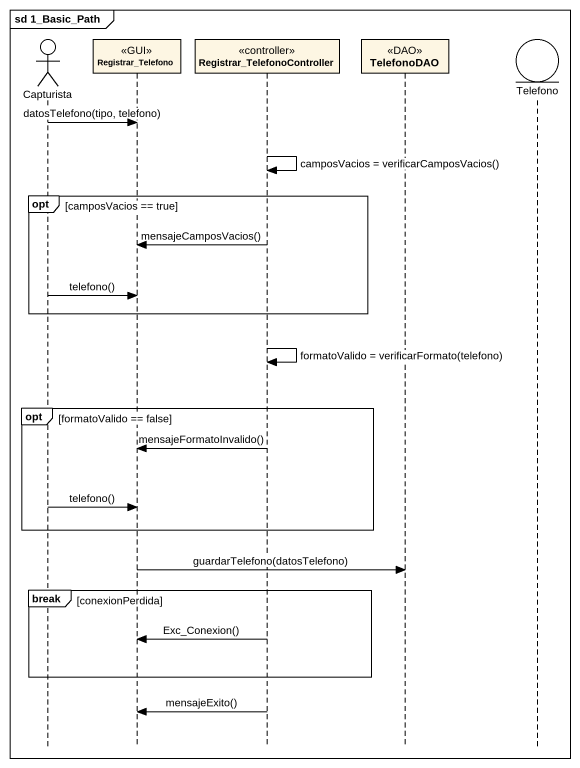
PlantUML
@startuml
mainframe sd 1_Basic_Path
hide footbox
actor Capturista
participant Registrar_Telefono <<GUI>>
participant Registrar_TelefonoController <<controller>>
participant TelefonoDAO <<DAO>>
entity Telefono

Capturista -> Registrar_Telefono : datosTelefono(tipo, telefono)
Registrar_TelefonoController -> Registrar_TelefonoController : camposVacios = verificarCamposVacios()
opt camposVacios == true
  Registrar_TelefonoController -> Registrar_Telefono : mensajeCamposVacios()
  Capturista -> Registrar_Telefono : telefono()
end
Registrar_TelefonoController -> Registrar_TelefonoController : formatoValido = verificarFormato(telefono)
opt formatoValido == false
  Registrar_TelefonoController -> Registrar_Telefono : mensajeFormatoInvalido()
  Capturista -> Registrar_Telefono : telefono()
end
Registrar_Telefono -> TelefonoDAO : guardarTelefono(datosTelefono)
break conexionPerdida
  Registrar_TelefonoController -> Registrar_Telefono : Exc_Conexion()
end
Registrar_TelefonoController -> Registrar_Telefono : mensajeExito()
@enduml
